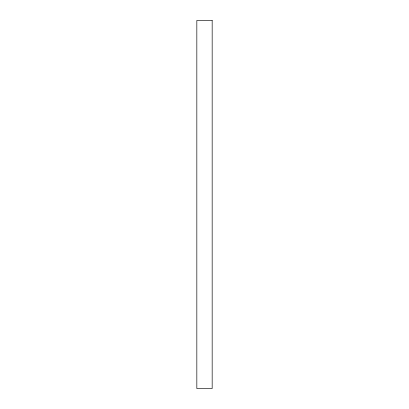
<?xml version="1.0" encoding="UTF-8"?>
<svg xmlns="http://www.w3.org/2000/svg" width="409" height="409" viewBox="0 0 409 409"><rect width="100%" height="100%" fill="white"/><g stroke="black" fill="none" stroke-linecap="round" stroke-linejoin="round"><path stroke-width="0.61" d="M212.169 20.45L196.831 20.45L196.831 388.55L212.169 388.55L212.169 20.45"/></g></svg>
